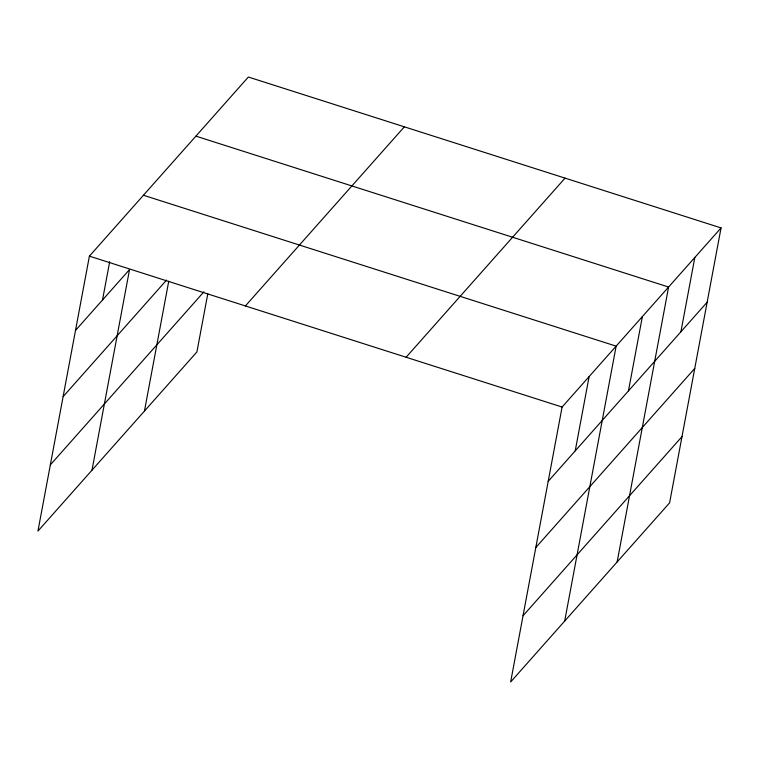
<?xml version="1.0" encoding="UTF-8"?>
<svg xmlns="http://www.w3.org/2000/svg" width="759" height="759" viewBox="0 0 759 759"><rect width="100%" height="100%" fill="white"/><g stroke="black" fill="none" stroke-linecap="round" stroke-linejoin="round"><path stroke-width="1.14" d="M721.05 227.918L562.096 407.042L510.646 681.971L669.599 502.847L721.05 227.918L248.354 77.029L89.401 256.153L37.95 531.082L196.904 351.958L207.776 293.875M102.522 299.985L109.685 261.684M91.991 470.182L129.542 269.54L75.502 330.44M144.447 411.065L168.745 281.266M575.218 450.874L589.117 376.587M564.687 621.071L616.137 346.142L143.442 195.253M628.461 390.876L642.37 316.588M617.143 561.954L668.594 287.035L195.898 136.136M680.918 331.759L694.827 257.472M63.111 396.653L166.525 280.118M50.341 464.869L203.896 291.836M245.394 305.943L404.348 126.829M406.103 357.252L565.057 178.128M548.197 481.329L707.151 302.205M535.807 547.543L694.76 368.419M523.036 615.758L681.99 436.634M89.401 256.153L562.096 407.042"/></g></svg>
